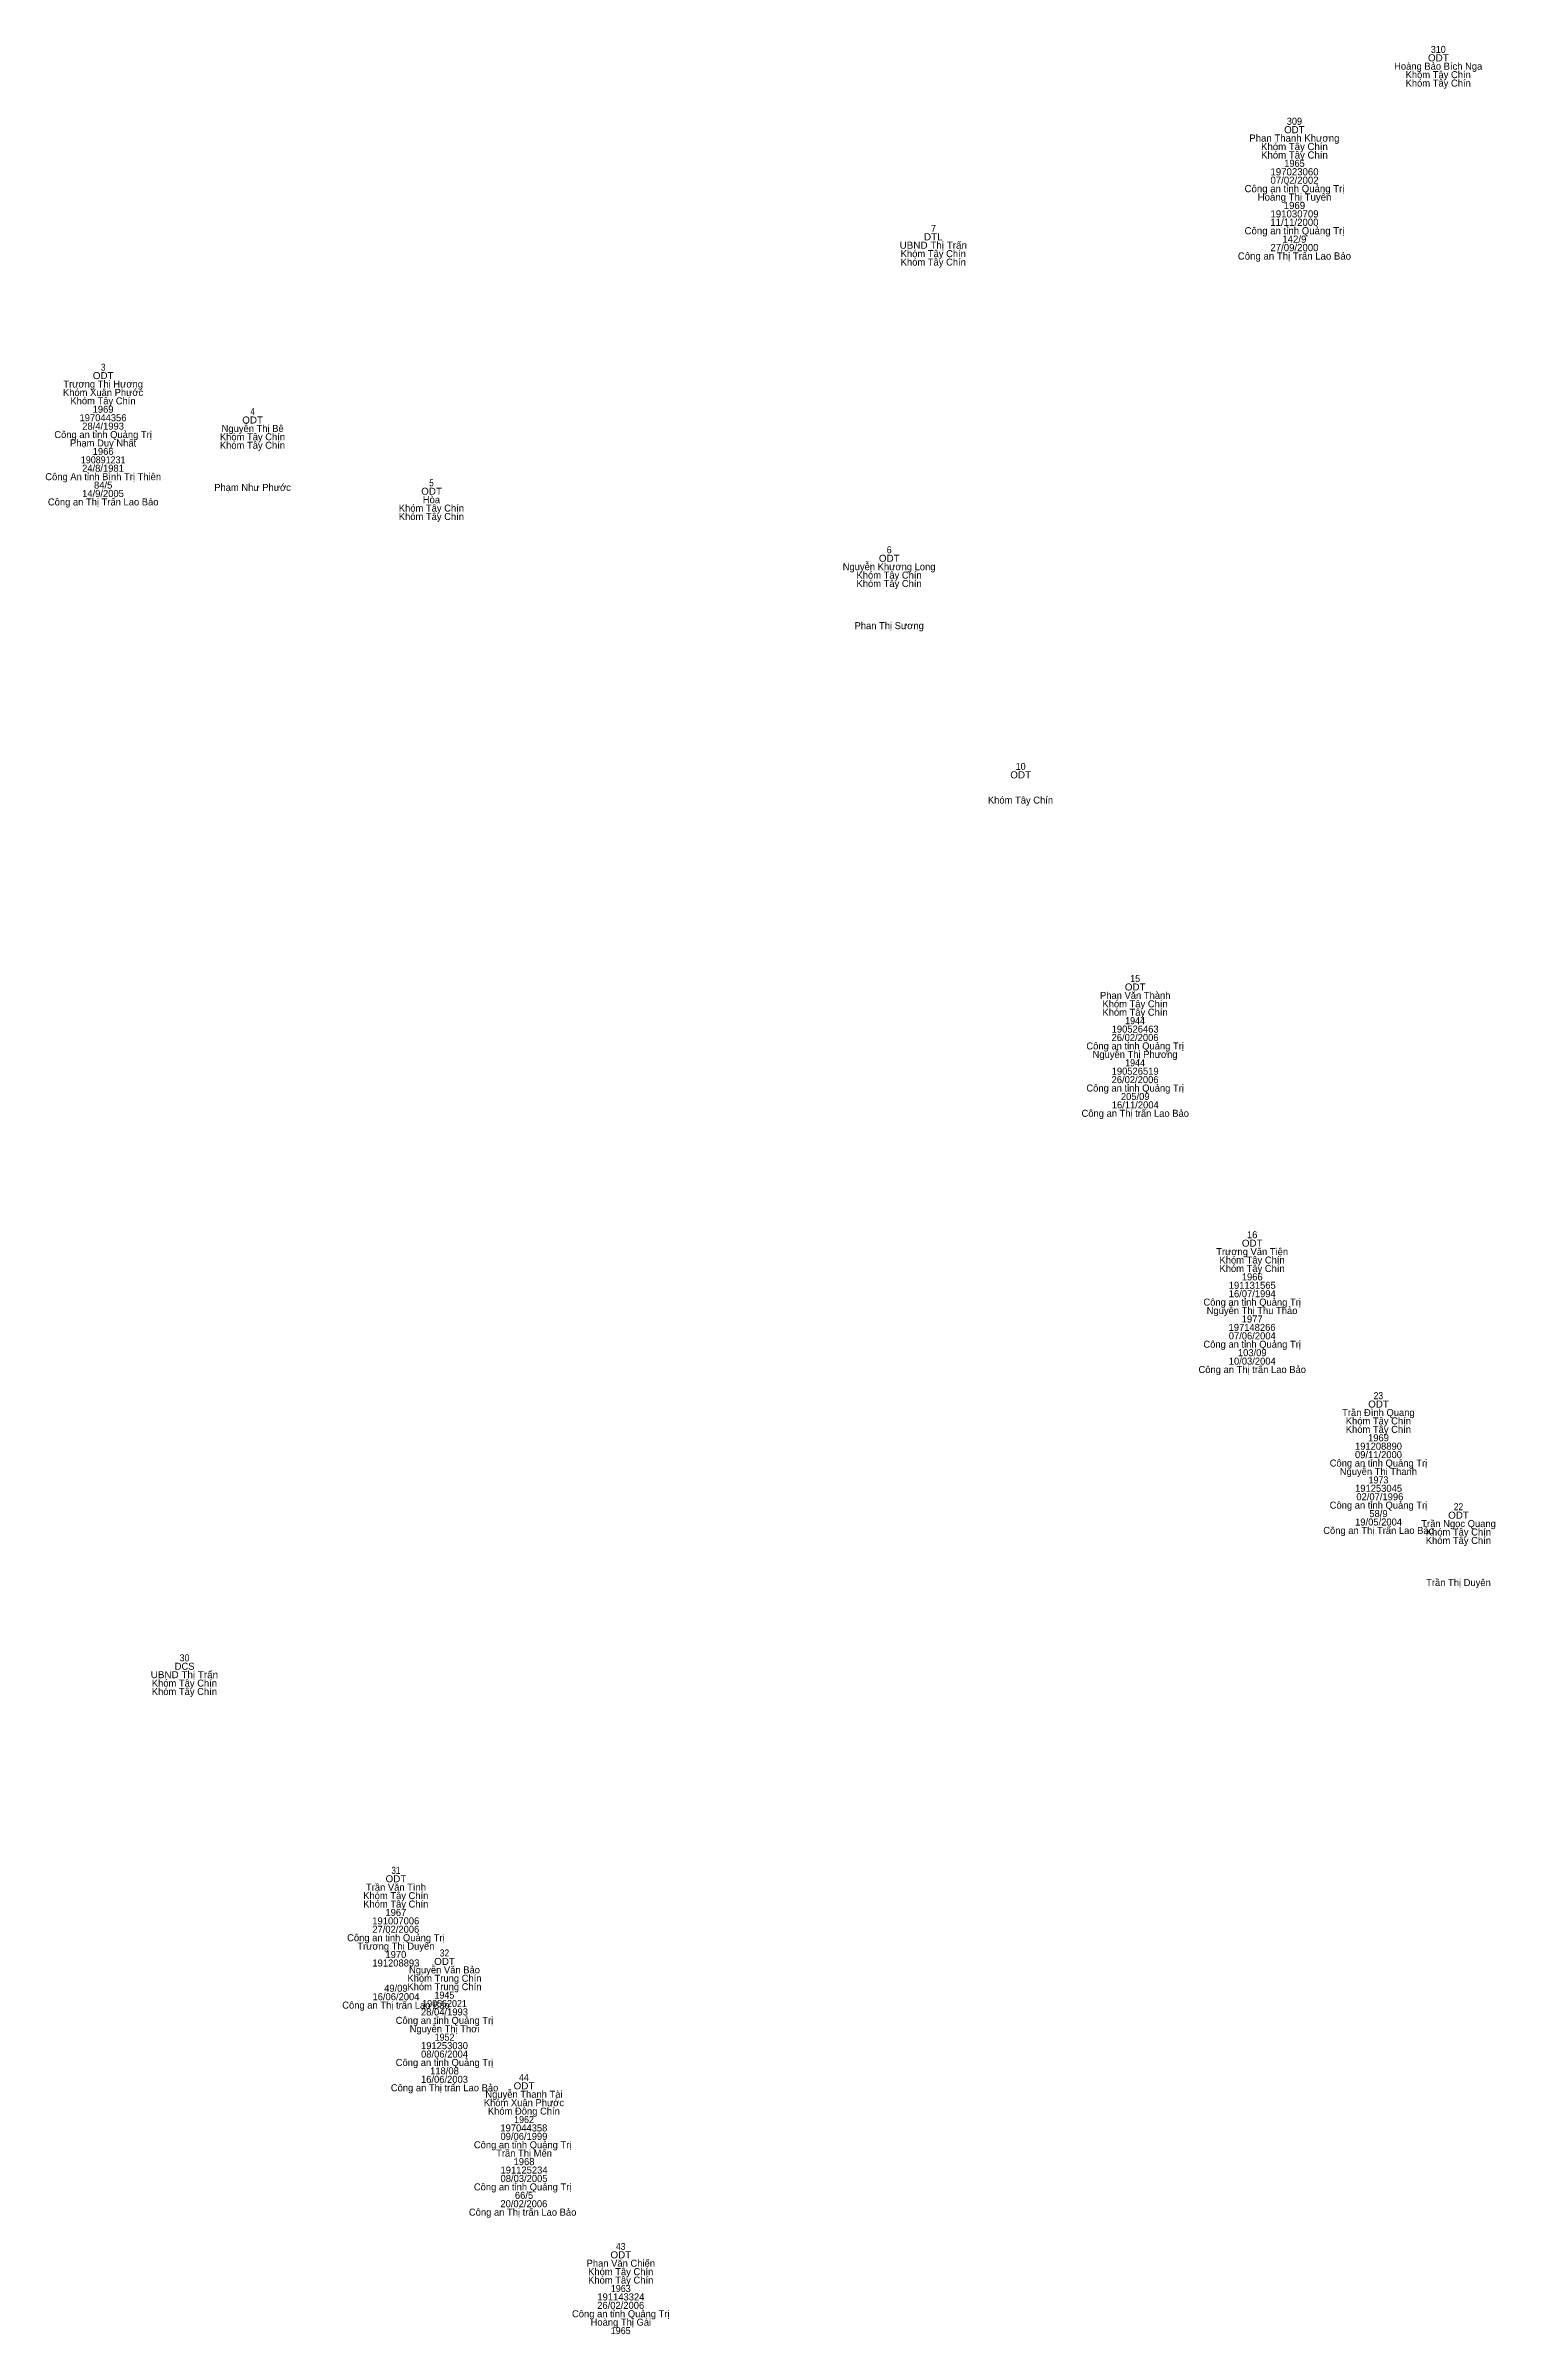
# Model space of a CAD drawing. Header units: metres. Extents: x 537000 to 537501, y 1838003 to 1838507.
# Drawn here: x 537101.1 to 537183.7, y 1838364.4 to 1838494.8 of the extents above; entities that cross this region are included whole.
import ezdxf
from ezdxf.enums import TextEntityAlignment as Align

# ---------------------------------------------------------------- set-up
doc = ezdxf.new("R2010")
doc.units = ezdxf.units.M
doc.header["$LTSCALE"] = 0.16
doc.layers.add('1', color=7, linetype='Continuous')

msp = doc.modelspace()

# ---------------------------------------------------------------- texts
at = {"layer": '1'}
for s, height, p in [('Hoàng Bảo Bích Nga', 0.4, (537180.485, 1838493.42)), ('Khóm Tây Chín', 0.4, (537180.485, 1838492.94)), ('Khóm Tây Chín', 0.4, (537180.485, 1838492.46)), ('ODT', 0.4095, (537172.285, 1838489.8)), ('Phan Thanh Khương', 0.4095, (537172.285, 1838489.32)), ('Khóm Tây Chín', 0.4095, (537172.29, 1838488.84)), ('Khóm Tây Chín', 0.4095, (537172.29, 1838488.36)), ('07/02/2002', 0.4095, (537172.295, 1838486.92)), ('197023060', 0.4095, (537172.295, 1838487.4)), ('Công an tỉnh Quảng Trị', 0.4095, (537172.295, 1838486.44)), ('Hoàng Thị Tuyên', 0.4095, (537172.295, 1838485.96)), ('11/11/2000', 0.4095, (537172.29, 1838484.52)), ('191030709', 0.4095, (537172.295, 1838485)), ('1969', 0.4095, (537172.29, 1838485.48)), ('7', 0.4, (537151.715, 1838484.18)), ('Công an tỉnh Quảng Trị', 0.4095, (537172.295, 1838484.04)), ('27/09/2000', 0.4095, (537172.29, 1838483.08)), ('142/9', 0.4095, (537172.285, 1838483.56)), ('Khóm Tây Chín', 0.4, (537151.705, 1838482.74)), ('Khóm Tây Chín', 0.4, (537151.705, 1838482.26)), ('Công an Thị Trấn Lao Bảo', 0.4095, (537172.29, 1838482.6)), ('Trương Thị Hương', 0.4, (537104.385, 1838475.31)), ('Khóm Xuân Phước', 0.4, (537104.38, 1838474.83)), ('Khóm Tây Chín', 0.4, (537104.375, 1838474.35)), ('1969', 0.4, (537104.38, 1838473.87)), ('197044356', 0.4, (537104.375, 1838473.39)), ('28/4/1993', 0.4, (537104.38, 1838472.91)), ('Nguyễn Thị Bê', 0.4, (537112.905, 1838472.78)), ('Công an tỉnh Quảng Trị', 0.4, (537104.38, 1838472.43)), ('Phạm Duy Nhất', 0.4, (537104.38, 1838471.95)), ('1966', 0.4, (537104.385, 1838471.47)), ('Khóm Tây Chín', 0.4, (537112.895, 1838472.3)), ('Khóm Tây Chín', 0.4, (537112.895, 1838471.82)), ('Công An tỉnh Bình Trị Thiên', 0.4, (537104.385, 1838470.03)), ('24/8/1981', 0.4, (537104.375, 1838470.51)), ('Công an Thị Trấn Lao Bảo', 0.4, (537104.385, 1838468.59)), ('14/9/2005', 0.4, (537104.375, 1838469.07)), ('84/5', 0.4, (537104.385, 1838469.55)), ('Phạm Như Phước', 0.4, (537112.9, 1838469.42)), ('Hòa', 0.4, (537123.095, 1838468.72)), ('Khóm Tây Chín', 0.4, (537123.095, 1838468.24)), ('Khóm Tây Chín', 0.4, (537123.095, 1838467.76)), ('Nguyễn Khương Long', 0.4, (537149.185, 1838464.9)), ('Khóm Tây Chín', 0.4, (537149.185, 1838464.42)), ('Khóm Tây Chín', 0.4, (537149.185, 1838463.94)), ('Phan Thị Sương', 0.4, (537149.19, 1838461.54)), ('Khóm Tây Chín', 0.4, (537156.675, 1838451.6)), ('Phan Văn Thành', 0.4, (537163.215, 1838440.47)), ('Khóm Tây Chín', 0.4, (537163.205, 1838439.99)), ('Khóm Tây Chín', 0.4, (537163.205, 1838439.51)), ('Công an tỉnh Quảng Trị', 0.4, (537163.21, 1838437.59)), ('26/02/2006', 0.4, (537163.205, 1838438.07)), ('190526463', 0.4, (537163.21, 1838438.55)), ('Nguyễn Thị Phương', 0.4, (537163.205, 1838437.11)), ('190526519', 0.4, (537163.21, 1838436.15)), ('Công an tỉnh Quảng Trị', 0.4, (537163.21, 1838435.19)), ('26/02/2006', 0.4, (537163.205, 1838435.67)), ('205/09', 0.4, (537163.215, 1838434.71)), ('Công an Thị trấn Lao Bảo', 0.4, (537163.215, 1838433.75)), ('16/11/2004', 0.4, (537163.215, 1838434.23)), ('16', 0.4, (537169.88, 1838426.83)), ('Trương Văn Tiện', 0.4, (537169.88, 1838425.87)), ('Khóm Tây Chín', 0.4, (537169.875, 1838425.39)), ('Khóm Tây Chín', 0.4, (537169.875, 1838424.91)), ('1966', 0.4, (537169.885, 1838424.43)), ('Công an tỉnh Quảng Trị', 0.4, (537169.88, 1838422.99)), ('191131565', 0.4, (537169.885, 1838423.95)), ('16/07/1994', 0.4, (537169.885, 1838423.47)), ('Nguyễn Thị Thu Thảo', 0.4, (537169.875, 1838422.51)), ('1977', 0.4, (537169.88, 1838422.03)), ('Công an tỉnh Quảng Trị', 0.4, (537169.88, 1838420.59)), ('07/06/2004', 0.4, (537169.885, 1838421.07)), ('197148266', 0.4, (537169.875, 1838421.55)), ('Công an Thị trấn Lao Bảo', 0.4, (537169.885, 1838419.15)), ('10/03/2004', 0.4, (537169.885, 1838419.63)), ('103/09', 0.4, (537169.885, 1838420.11)), ('Trần Đình Quang', 0.4, (537177.075, 1838416.7)), ('Khóm Tây Chín', 0.4, (537177.075, 1838416.22)), ('Khóm Tây Chín', 0.4, (537177.075, 1838415.74)), ('1969', 0.4, (537177.08, 1838415.26)), ('Công an tỉnh Quảng Trị', 0.4, (537177.08, 1838413.82)), ('09/11/2000', 0.4, (537177.08, 1838414.3)), ('191208890', 0.4, (537177.08, 1838414.78)), ('Nguyễn Thi Thanh', 0.4, (537177.075, 1838413.34)), ('Công an tỉnh Quảng Trị', 0.4, (537177.08, 1838411.42)), ('191253045', 0.4, (537177.085, 1838412.38)), (' 02/07/1996', 0.4, (537177.085, 1838411.9)), ('Công an Thị Trấn Lao Bảo', 0.4, (537177.085, 1838409.98)), ('19/05/2004', 0.4, (537177.085, 1838410.46)), ('58/9', 0.4, (537177.08, 1838410.94)), ('Trần Ngọc Quang', 0.4, (537181.645, 1838410.37)), ('Khóm Tây Chín', 0.4, (537181.635, 1838409.89)), ('Khóm Tây Chín', 0.4, (537181.635, 1838409.41)), ('Trần Thị Duyên', 0.4, (537181.64, 1838407.01)), ('DCS', 0.4, (537109.025, 1838402.24)), ('Khóm Tây Chín', 0.4, (537109.015, 1838401.28)), ('Khóm Tây Chín', 0.4, (537109.015, 1838400.8)), ('Khóm Tây Chín', 0.4, (537121.065, 1838389.17)), ('Trần Văn Tình', 0.4, (537121.075, 1838389.65)), ('Khóm Tây Chín', 0.4, (537121.065, 1838388.69)), ('191007006', 0.4, (537121.065, 1838387.73)), ('1967', 0.4, (537121.07, 1838388.21)), ('Công an tỉnh Quảng Trị', 0.4, (537121.07, 1838386.77)), ('27/02/2006', 0.4, (537121.065, 1838387.25)), ('Trương Thị Duyên', 0.4, (537121.07, 1838386.29)), ('191208893', 0.4, (537121.07, 1838385.33)), ('1970', 0.4, (537121.07, 1838385.81)), ('49/09', 0.4, (537121.07, 1838383.89)), ('Khóm Trung Chín', 0.4, (537123.84, 1838384.46)), ('Khóm Trung Chín', 0.4, (537123.84, 1838383.98)), ('Nguyễn Văn Bảo', 0.4, (537123.84, 1838384.94)), ('Công an Thị trấn Lao Bảo', 0.4, (537121.075, 1838382.93)), ('16/06/2004', 0.4, (537121.075, 1838383.41)), ('28/04/1993', 0.4, (537123.84, 1838382.54)), ('Công an tỉnh Quảng Trị', 0.4, (537123.84, 1838382.06)), ('Nguyễn Thị Thơi', 0.4, (537123.845, 1838381.58)), ('08/06/2004', 0.4, (537123.845, 1838380.14)), ('191253030', 0.4, (537123.84, 1838380.62)), ('Công an tỉnh Quảng Trị', 0.4, (537123.84, 1838379.66)), ('16/06/2003', 0.4, (537123.84, 1838378.7)), ('118/08', 0.4, (537123.84, 1838379.18)), ('Công an Thị trấn Lao Bảo', 0.4, (537123.845, 1838378.22)), ('Khóm Xuân Phước', 0.4, (537128.37, 1838377.37)), ('Nguyễn Thanh Tài', 0.4, (537128.37, 1838377.85)), ('Khóm Đông Chín', 0.4, (537128.365, 1838376.89)), ('Công an tỉnh Quảng Trị ', 0.4, (537128.37, 1838374.97)), ('09/06/1999', 0.4, (537128.37, 1838375.45)), ('197044358', 0.4, (537128.365, 1838375.93)), ('Trần Thị Mến', 0.4, (537128.375, 1838374.49)), ('191125234', 0.4, (537128.375, 1838373.53)), ('1968', 0.4, (537128.375, 1838374.01)), ('Công an tỉnh Quảng Trị ', 0.4, (537128.37, 1838372.57)), ('08/03/2005', 0.4, (537128.375, 1838373.05)), ('66/5', 0.4, (537128.375, 1838372.09)), ('Công an Thị trấn Lao Bảo ', 0.4, (537128.37, 1838371.13)), ('20/02/2006', 0.4, (537128.365, 1838371.61)), ('Phan Văn Chiến', 0.4, (537133.89, 1838368.22)), ('Khóm Tây Chín', 0.4, (537133.885, 1838367.74)), ('Khóm Tây Chín', 0.4, (537133.885, 1838367.26)), ('26/02/2006', 0.4, (537133.885, 1838365.82)), ('191143324', 0.4, (537133.895, 1838366.3)), ('Công an tỉnh Quảng Trị', 0.4, (537133.89, 1838365.34)), ('Hoàng Thị Gái', 0.4, (537133.895, 1838364.86))]:
    msp.add_text(s, height=height, dxfattribs=at).set_placement(p, align=Align.CENTER)
for s, height, width, p in [('ODT', 0.4, 1.05, (537180.495, 1838493.9)), ('310', 0.4, 0.95, (537180.49, 1838494.38)), ('309', 0.4095, 0.95, (537172.29, 1838490.28)), ('1965', 0.4095, 0.95, (537172.295, 1838487.88)), ('UBND Thị Trấn', 0.4, 1.05, (537151.705, 1838483.22)), ('DTL', 0.4, 1.05, (537151.705, 1838483.7)), ('ODT', 0.4, 1.05, (537104.385, 1838475.79)), ('3', 0.4, 0.85, (537104.385, 1838476.27)), ('ODT', 0.4, 1.05, (537112.905, 1838473.26)), ('4', 0.4, 0.85, (537112.9, 1838473.74)), ('190891231', 0.4, 0.95, (537104.385, 1838470.99)), ('ODT', 0.4, 1.05, (537123.105, 1838469.2)), ('5', 0.4, 0.85, (537123.1, 1838469.68)), ('ODT', 0.4, 1.05, (537149.195, 1838465.38)), ('6', 0.4, 0.95, (537149.19, 1838465.86)), ('ODT', 0.4, 1.05, (537156.685, 1838453.04)), ('10', 0.4, 0.95, (537156.685, 1838453.52)), ('15', 0.4, 0.95, (537163.21, 1838441.43)), ('ODT', 0.4, 1.05, (537163.215, 1838440.95)), ('1944', 0.4, 0.95, (537163.205, 1838439.03)), ('1944', 0.4, 0.95, (537163.205, 1838436.63)), ('ODT', 0.4, 1.05, (537169.885, 1838426.35)), ('ODT', 0.4, 1.05, (537177.085, 1838417.18)), ('23', 0.4, 0.9, (537177.075, 1838417.66)), ('1973', 0.4, 0.95, (537177.08, 1838412.86)), ('22', 0.4, 0.9, (537181.64, 1838411.33)), ('ODT', 0.4, 1.05, (537181.645, 1838410.85)), ('30', 0.4, 0.95, (537109.025, 1838402.72)), ('UBND Thị Trấn', 0.4, 1.05, (537109.015, 1838401.76)), ('31', 0.4, 0.85, (537121.07, 1838390.61)), ('ODT', 0.4, 1.05, (537121.075, 1838390.13)), ('ODT', 0.4, 1.05, (537123.845, 1838385.42)), ('32', 0.4, 0.9, (537123.84, 1838385.9)), ('190562021', 0.4, 0.95, (537123.845, 1838383.02)), ('1945', 0.4, 0.95, (537123.835, 1838383.5)), ('1952', 0.4, 0.95, (537123.845, 1838381.1)), ('44', 0.4, 0.95, (537128.37, 1838378.81)), ('ODT', 0.4, 1.05, (537128.375, 1838378.33)), ('1962', 0.4, 0.95, (537128.375, 1838376.41)), ('ODT', 0.4, 1.05, (537133.895, 1838368.7)), ('43', 0.4, 0.9, (537133.885, 1838369.18)), ('1963', 0.4, 0.95, (537133.89, 1838366.78)), ('1965', 0.4, 0.95, (537133.885, 1838364.38))]:
    msp.add_text(s, height=height, dxfattribs=dict(at, width=width)).set_placement(p, align=Align.CENTER)

doc.saveas('drawing.dxf')
